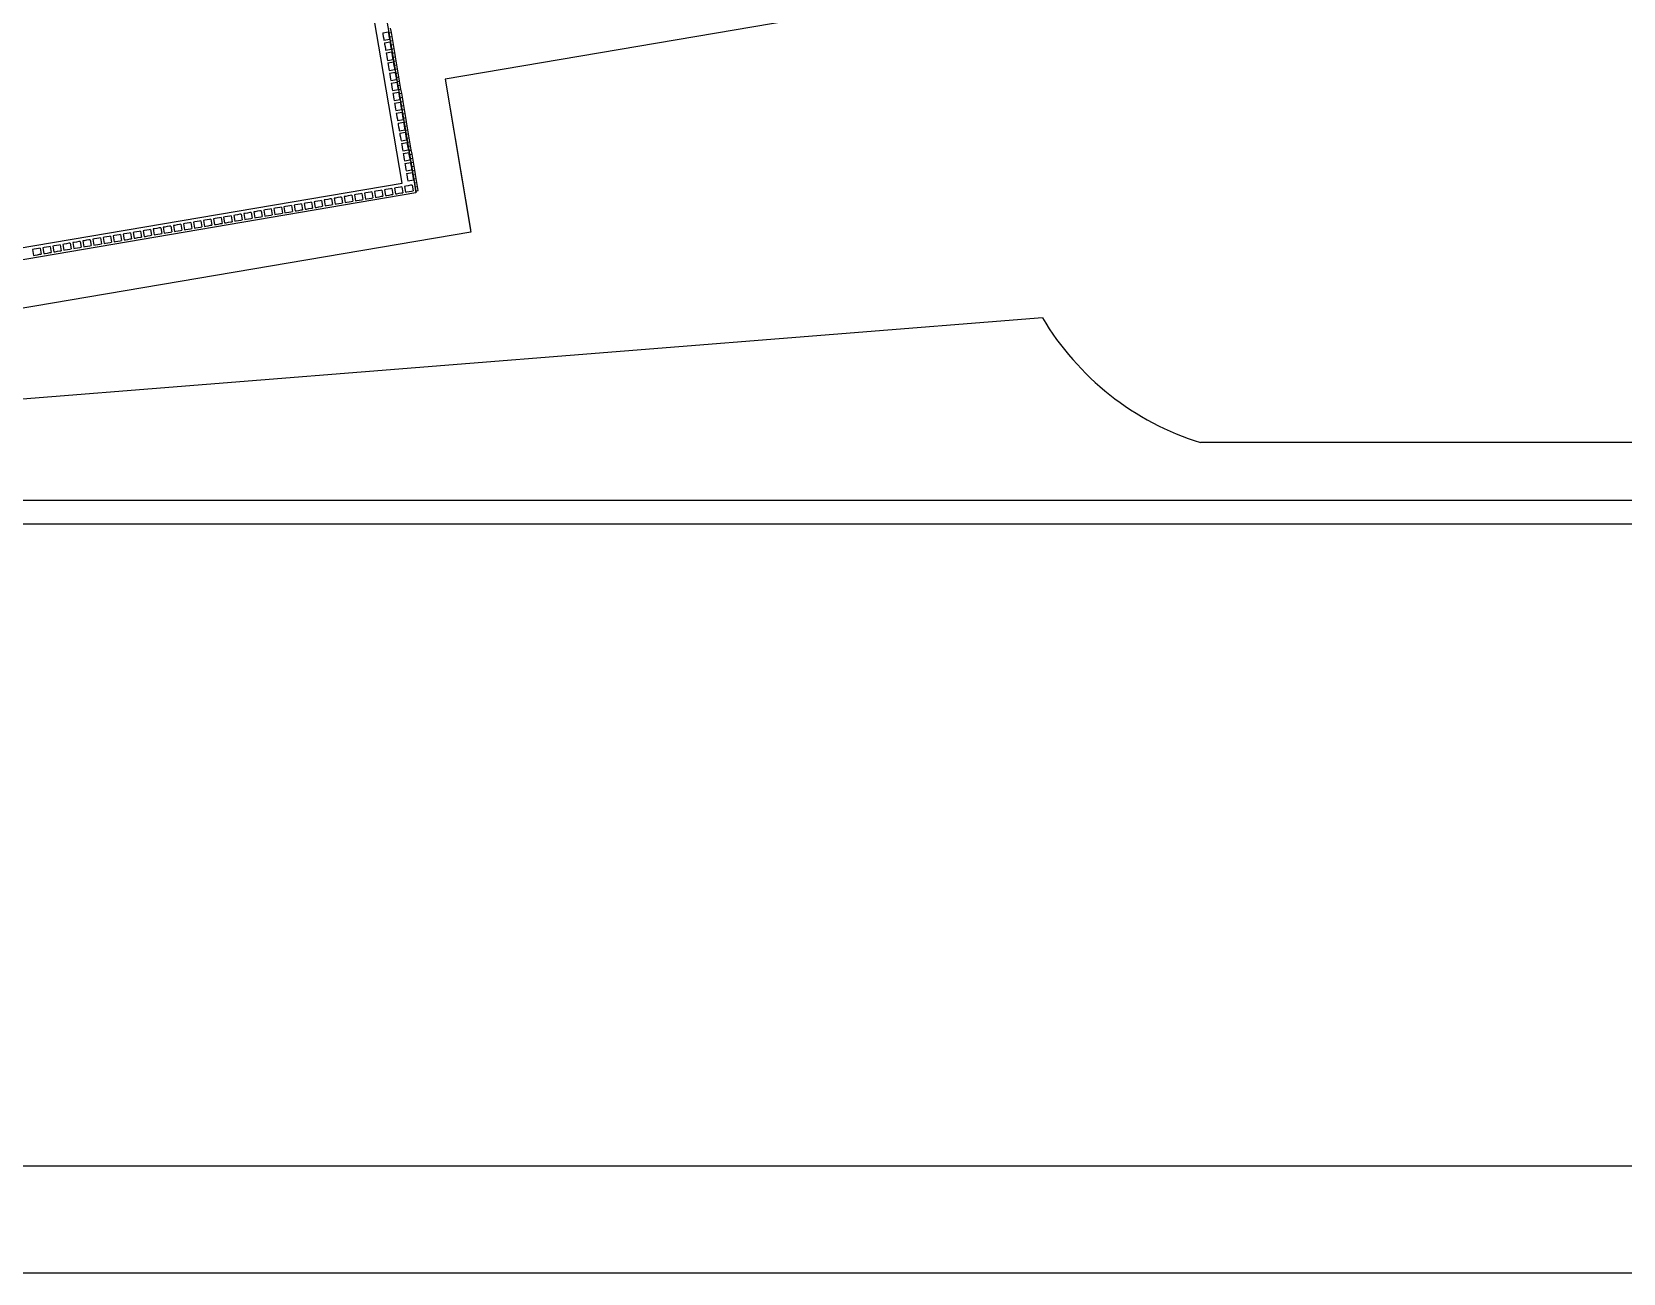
# Model space of a CAD drawing. Header units: inches. Extents: x -6210 to 141093, y -2740 to 21225.
# Drawn here: x 99687 to 100887, y 6209 to 7145 of the extents above; entities that cross this region are included whole.
import ezdxf

# ---------------------------------------------------------------- set-up
doc = ezdxf.new("R2010")
doc.units = ezdxf.units.IN
doc.header["$LTSCALE"] = 100
doc.header["$MEASUREMENT"] = 0
doc.layers.add('car area', color=53, linetype='Continuous')
doc.layers.add('SEAL', color=5, linetype='Continuous')

msp = doc.modelspace()

# ---------------------------------------------------------------- linework, layer by layer
at = {"layer": 'car area'}
for p, q in [((99923.24535, 7339.71047), (99976.70408, 7024.68772)), ((99950.41733, 7125.19952), (99927.07813, 7262.73326)), ((100402.5265, 7177.57842), (99998.79841, 7109.06657)), ((99951.79534, 7143.97597), (99956.23192, 7144.72884)), ((99951.79534, 7143.97597), (99951.97625, 7142.9099)), ((99951.97625, 7142.9099), (99952.27112, 7141.1723)), ((99952.27112, 7141.1723), (99952.56599, 7139.4347)), ((99956.41282, 7143.66278), (99956.23192, 7144.72884)), ((99956.70769, 7141.92518), (99956.41282, 7143.66278)), ((99956.45522, 7144.01064), (99958.32844, 7144.32853)), ((99957.00256, 7140.18758), (99956.70769, 7141.92518)), ((99956.97073, 7140.97285), (99958.84395, 7141.29073)), ((99956.97073, 7140.97285), (99958.84395, 7141.29073)), ((99958.32844, 7144.32853), (99957.80463, 7147.41527)), ((99958.84395, 7141.29073), (99958.32844, 7144.32853)), ((99959.36776, 7138.20399), (99958.84395, 7141.29073)), ((99952.56599, 7139.4347), (99952.7469, 7138.36863)), ((99952.7469, 7138.36863), (99957.18347, 7139.12151)), ((99953.08151, 7136.39682), (99957.51808, 7137.1497)), ((99953.08151, 7136.39682), (99953.26242, 7135.33076)), ((99953.26242, 7135.33076), (99953.55729, 7133.59316)), ((99953.55729, 7133.59316), (99953.85215, 7131.85556)), ((99953.85215, 7131.85556), (99954.03306, 7130.78949)), ((99954.03306, 7130.78949), (99958.46963, 7131.54237)), ((99954.36767, 7128.81768), (99958.80425, 7129.57056)), ((99954.36767, 7128.81768), (99954.54858, 7127.75161)), ((99957.18347, 7139.12151), (99957.00256, 7140.18758)), ((99957.18347, 7139.12151), (99957.51808, 7137.1497)), ((99957.49454, 7137.8861), (99959.36776, 7138.20399)), ((99957.69899, 7136.08363), (99957.51808, 7137.1497)), ((99957.99386, 7134.34603), (99957.69899, 7136.08363)), ((99958.28872, 7132.60843), (99957.99386, 7134.34603)), ((99958.01005, 7134.84831), (99959.88327, 7135.16619)), ((99958.01005, 7134.84831), (99959.88327, 7135.16619)), ((99958.46963, 7131.54237), (99958.28872, 7132.60843)), ((99958.46963, 7131.54237), (99958.80425, 7129.57056)), ((99958.53387, 7131.76156), (99960.40709, 7132.07944)), ((99958.98516, 7128.50449), (99958.80425, 7129.57056)), ((99959.04937, 7128.72377), (99960.92259, 7129.04165)), ((99959.04937, 7128.72377), (99960.92259, 7129.04165)), ((99959.88327, 7135.16619), (99959.36776, 7138.20399)), ((99960.40709, 7132.07944), (99959.88327, 7135.16619)), ((99960.92259, 7129.04165), (99960.40709, 7132.07944)), ((99961.44641, 7125.9549), (99960.92259, 7129.04165)), ((99966.47872, 7030.55264), (99950.41733, 7125.19952)), ((99954.54858, 7127.75161), (99954.84345, 7126.01401)), ((99954.84345, 7126.01401), (99955.13832, 7124.27641)), ((99955.13832, 7124.27641), (99955.31923, 7123.21034)), ((99955.31923, 7123.21034), (99959.7558, 7123.96322)), ((99955.65384, 7121.23853), (99960.09041, 7121.99141)), ((99955.65384, 7121.23853), (99955.83475, 7120.17247)), ((99955.83475, 7120.17247), (99956.12962, 7118.43487)), ((99956.12962, 7118.43487), (99956.42448, 7116.69727)), ((99959.28002, 7126.76689), (99958.98516, 7128.50449)), ((99959.57489, 7125.02929), (99959.28002, 7126.76689)), ((99959.57319, 7125.63702), (99961.44641, 7125.9549)), ((99959.7558, 7123.96322), (99959.57489, 7125.02929)), ((99959.7558, 7123.96322), (99960.09041, 7121.99141)), ((99960.0887, 7122.59923), (99961.96192, 7122.91711)), ((99960.0887, 7122.59923), (99961.96192, 7122.91711)), ((99960.27132, 7120.92534), (99960.09041, 7121.99141)), ((99960.56619, 7119.18774), (99960.27132, 7120.92534)), ((99960.86106, 7117.45014), (99960.56619, 7119.18774)), ((99960.61251, 7119.51248), (99962.48573, 7119.83036)), ((99961.04197, 7116.38408), (99960.86106, 7117.45014)), ((99961.12802, 7116.47468), (99963.00124, 7116.79257)), ((99961.12802, 7116.47468), (99963.00124, 7116.79257)), ((99961.96192, 7122.91711), (99961.44641, 7125.9549)), ((99962.48573, 7119.83036), (99961.96192, 7122.91711)), ((99963.00124, 7116.79257), (99962.48573, 7119.83036)), ((99963.52505, 7113.70582), (99963.00124, 7116.79257)), ((99956.42448, 7116.69727), (99956.60539, 7115.6312)), ((99956.60539, 7115.6312), (99961.04197, 7116.38408)), ((99956.94001, 7113.65939), (99961.37658, 7114.41227)), ((99956.94001, 7113.65939), (99957.12092, 7112.59332)), ((99957.12092, 7112.59332), (99957.41578, 7110.85572)), ((99957.41578, 7110.85572), (99957.71065, 7109.11812)), ((99957.71065, 7109.11812), (99957.89156, 7108.05205)), ((99957.89156, 7108.05205), (99962.32813, 7108.80493)), ((99958.22617, 7106.08024), (99962.66274, 7106.83312)), ((99958.22617, 7106.08024), (99958.40708, 7105.01418)), ((99958.40708, 7105.01418), (99958.70195, 7103.27658)), ((99961.04197, 7116.38408), (99961.37658, 7114.41227)), ((99961.55749, 7113.3462), (99961.37658, 7114.41227)), ((99961.85235, 7111.6086), (99961.55749, 7113.3462)), ((99961.65183, 7113.38794), (99963.52505, 7113.70582)), ((99962.14722, 7109.871), (99961.85235, 7111.6086)), ((99962.32813, 7108.80493), (99962.14722, 7109.871)), ((99962.16734, 7110.35014), (99964.04056, 7110.66802)), ((99962.16734, 7110.35014), (99964.04056, 7110.66802)), ((99962.32813, 7108.80493), (99962.66274, 7106.83312)), ((99962.84365, 7105.76705), (99962.66274, 7106.83312)), ((99962.69116, 7107.2634), (99964.56438, 7107.58128)), ((99963.13852, 7104.02945), (99962.84365, 7105.76705)), ((99964.04056, 7110.66802), (99963.52505, 7113.70582)), ((99964.56438, 7107.58128), (99964.04056, 7110.66802)), ((99965.07988, 7104.54348), (99964.56438, 7107.58128)), ((99998.79841, 7109.06657), (100018.37322, 6993.71569)), ((100018.37322, 6995.71569), (99999.1283, 7109.12255)), ((99958.70195, 7103.27658), (99958.99682, 7101.53898)), ((99958.99682, 7101.53898), (99959.17772, 7100.47291)), ((99959.17772, 7100.47291), (99963.6143, 7101.22579)), ((99959.51234, 7098.5011), (99963.94891, 7099.25398)), ((99959.51234, 7098.5011), (99959.69325, 7097.43503)), ((99959.69325, 7097.43503), (99959.98811, 7095.69743)), ((99959.98811, 7095.69743), (99960.28298, 7093.95983)), ((99960.28298, 7093.95983), (99960.46389, 7092.89376)), ((99960.46389, 7092.89376), (99964.90046, 7093.64664)), ((99963.43339, 7102.29185), (99963.13852, 7104.02945)), ((99963.20666, 7104.2256), (99965.07988, 7104.54348)), ((99963.20666, 7104.2256), (99965.07988, 7104.54348)), ((99963.6143, 7101.22579), (99963.43339, 7102.29185)), ((99963.6143, 7101.22579), (99963.94891, 7099.25398)), ((99963.73048, 7101.13886), (99965.6037, 7101.45674)), ((99964.12982, 7098.18791), (99963.94891, 7099.25398)), ((99964.42469, 7096.45031), (99964.12982, 7098.18791)), ((99964.24599, 7098.10106), (99966.11921, 7098.41894)), ((99964.24599, 7098.10106), (99966.11921, 7098.41894)), ((99964.71955, 7094.71271), (99964.42469, 7096.45031)), ((99964.90046, 7093.64664), (99964.71955, 7094.71271)), ((99964.7698, 7095.01432), (99966.64302, 7095.3322)), ((99964.90046, 7093.64664), (99965.23508, 7091.67483)), ((99965.6037, 7101.45674), (99965.07988, 7104.54348)), ((99966.11921, 7098.41894), (99965.6037, 7101.45674)), ((99966.64302, 7095.3322), (99966.11921, 7098.41894)), ((99967.15853, 7092.2944), (99966.64302, 7095.3322)), ((99960.7985, 7090.92195), (99965.23508, 7091.67483)), ((99960.7985, 7090.92195), (99960.97941, 7089.85589)), ((99960.97941, 7089.85589), (99961.27428, 7088.11829)), ((99961.27428, 7088.11829), (99961.56915, 7086.38069)), ((99961.56915, 7086.38069), (99961.75006, 7085.31462)), ((99961.75006, 7085.31462), (99966.18663, 7086.0675)), ((99962.08467, 7083.34281), (99966.52124, 7084.09569)), ((99962.08467, 7083.34281), (99962.26558, 7082.27674)), ((99962.26558, 7082.27674), (99962.56045, 7080.53914)), ((99965.41598, 7090.60876), (99965.23508, 7091.67483)), ((99965.28531, 7091.97652), (99967.15853, 7092.2944)), ((99965.28531, 7091.97652), (99967.15853, 7092.2944)), ((99965.71085, 7088.87116), (99965.41598, 7090.60876)), ((99966.00572, 7087.13356), (99965.71085, 7088.87116)), ((99965.80912, 7088.88978), (99967.68234, 7089.20766)), ((99966.18663, 7086.0675), (99966.00572, 7087.13356)), ((99966.18663, 7086.0675), (99966.52124, 7084.09569)), ((99966.32463, 7085.85198), (99968.19785, 7086.16986)), ((99966.32463, 7085.85198), (99968.19785, 7086.16986)), ((99966.70215, 7083.02962), (99966.52124, 7084.09569)), ((99966.99702, 7081.29202), (99966.70215, 7083.02962)), ((99966.84845, 7082.76524), (99968.72167, 7083.08312)), ((99967.29189, 7079.55442), (99966.99702, 7081.29202)), ((99967.68234, 7089.20766), (99967.15853, 7092.2944)), ((99968.19785, 7086.16986), (99967.68234, 7089.20766)), ((99968.72167, 7083.08312), (99968.19785, 7086.16986)), ((99969.23717, 7080.04532), (99968.72167, 7083.08312)), ((99962.56045, 7080.53914), (99962.85531, 7078.80154)), ((99962.85531, 7078.80154), (99963.03622, 7077.73548)), ((99963.03622, 7077.73548), (99967.47279, 7078.48835)), ((99963.37083, 7075.76367), (99967.80741, 7076.51654)), ((99963.37083, 7075.76367), (99963.55174, 7074.6976)), ((99963.55174, 7074.6976), (99963.84661, 7072.96)), ((99963.84661, 7072.96), (99964.14148, 7071.2224)), ((99964.14148, 7071.2224), (99964.32239, 7070.15633)), ((99964.32239, 7070.15633), (99968.75896, 7070.90921)), ((99964.657, 7068.18452), (99969.09357, 7068.9374)), ((99967.47279, 7078.48835), (99967.29189, 7079.55442)), ((99967.36395, 7079.72744), (99969.23717, 7080.04532)), ((99967.36395, 7079.72744), (99969.23717, 7080.04532)), ((99967.47279, 7078.48835), (99967.80741, 7076.51654)), ((99967.98832, 7075.45048), (99967.80741, 7076.51654)), ((99967.88777, 7076.64069), (99969.76099, 7076.95858)), ((99968.28318, 7073.71288), (99967.98832, 7075.45048)), ((99968.57805, 7071.97528), (99968.28318, 7073.71288)), ((99968.39868, 7073.62995), (99970.2719, 7073.94783)), ((99968.40328, 7073.6029), (99970.2765, 7073.92078)), ((99968.75896, 7070.90921), (99968.57805, 7071.97528)), ((99968.75896, 7070.90921), (99969.09357, 7068.9374)), ((99968.9225, 7070.54321), (99970.79572, 7070.86109)), ((99969.27448, 7067.87133), (99969.09357, 7068.9374)), ((99969.76099, 7076.95858), (99969.23717, 7080.04532)), ((99970.2719, 7073.94783), (99969.76099, 7076.95858)), ((99970.79572, 7070.86109), (99970.2719, 7073.94783)), ((99971.30664, 7067.85034), (99970.79572, 7070.86109)), ((99964.657, 7068.18452), (99964.83791, 7067.11845)), ((99964.83791, 7067.11845), (99965.13278, 7065.38085)), ((99965.13278, 7065.38085), (99965.42764, 7063.64325)), ((99965.42764, 7063.64325), (99965.60855, 7062.57719)), ((99965.60855, 7062.57719), (99970.04513, 7063.33006)), ((99965.94317, 7060.60538), (99970.37974, 7061.35825)), ((99965.94317, 7060.60538), (99966.12408, 7059.53931)), ((99966.12408, 7059.53931), (99966.41894, 7057.80171)), ((99966.41894, 7057.80171), (99966.71381, 7056.06411)), ((99969.56935, 7066.13373), (99969.27448, 7067.87133)), ((99969.43342, 7067.53246), (99971.30664, 7067.85034)), ((99969.43801, 7067.50541), (99971.31123, 7067.82329)), ((99969.86422, 7064.39613), (99969.56935, 7066.13373)), ((99970.04513, 7063.33006), (99969.86422, 7064.39613)), ((99969.95723, 7064.44572), (99971.83045, 7064.7636)), ((99970.04513, 7063.33006), (99970.37974, 7061.35825)), ((99970.56065, 7060.29219), (99970.37974, 7061.35825)), ((99970.47274, 7061.40792), (99972.34596, 7061.7258)), ((99970.47274, 7061.40792), (99972.34596, 7061.7258)), ((99970.85552, 7058.55459), (99970.56065, 7060.29219)), ((99971.15038, 7056.81699), (99970.85552, 7058.55459)), ((99970.99655, 7058.32118), (99972.86977, 7058.63906)), ((99971.33129, 7055.75092), (99971.15038, 7056.81699)), ((99971.83045, 7064.7636), (99971.30664, 7067.85034)), ((99972.34596, 7061.7258), (99971.83045, 7064.7636)), ((99972.86977, 7058.63906), (99972.34596, 7061.7258)), ((99973.38069, 7055.62831), (99972.86977, 7058.63906)), ((99966.71381, 7056.06411), (99966.89472, 7054.99804)), ((99966.89472, 7054.99804), (99971.33129, 7055.75092)), ((99967.22933, 7053.02623), (99971.6659, 7053.77911)), ((99967.22933, 7053.02623), (99967.41024, 7051.96016)), ((99967.41024, 7051.96016), (99967.70511, 7050.22256)), ((99967.70511, 7050.22256), (99967.99998, 7048.48496)), ((99967.99998, 7048.48496), (99968.18089, 7047.4189)), ((99968.18089, 7047.4189), (99972.61746, 7048.17177)), ((99968.5155, 7045.44709), (99972.95207, 7046.19996)), ((99968.5155, 7045.44709), (99968.69641, 7044.38102)), ((99971.33129, 7055.75092), (99971.6659, 7053.77911)), ((99971.50747, 7055.31043), (99973.38069, 7055.62831)), ((99971.51206, 7055.28338), (99973.38528, 7055.60126)), ((99971.84681, 7052.71304), (99971.6659, 7053.77911)), ((99972.14168, 7050.97544), (99971.84681, 7052.71304)), ((99972.03129, 7052.22368), (99973.90451, 7052.54156)), ((99972.43655, 7049.23784), (99972.14168, 7050.97544)), ((99972.61746, 7048.17177), (99972.43655, 7049.23784)), ((99972.54679, 7049.18589), (99974.42001, 7049.50377)), ((99972.54679, 7049.18589), (99974.42001, 7049.50377)), ((99972.61746, 7048.17177), (99972.95207, 7046.19996)), ((99973.13298, 7045.1339), (99972.95207, 7046.19996)), ((99973.07061, 7046.09914), (99974.94383, 7046.41702)), ((99973.42785, 7043.3963), (99973.13298, 7045.1339)), ((99973.90451, 7052.54156), (99973.38069, 7055.62831)), ((99974.42001, 7049.50377), (99973.90451, 7052.54156)), ((99974.94383, 7046.41702), (99974.42001, 7049.50377)), ((99975.45934, 7043.37923), (99974.94383, 7046.41702)), ((99968.69641, 7044.38102), (99968.99127, 7042.64342)), ((99968.99127, 7042.64342), (99969.28614, 7040.90582)), ((99969.28614, 7040.90582), (99969.46705, 7039.83975)), ((99969.46705, 7039.83975), (99973.90362, 7040.59263)), ((99969.80166, 7037.86794), (99974.23824, 7038.62082)), ((99969.80166, 7037.86794), (99969.98257, 7036.80187)), ((99969.98257, 7036.80187), (99970.27744, 7035.06427)), ((99970.27744, 7035.06427), (99970.57231, 7033.32667)), ((99970.57231, 7033.32667), (99970.75322, 7032.26061)), ((99970.75322, 7032.26061), (99975.18979, 7033.01348)), ((99973.72271, 7041.6587), (99973.42785, 7043.3963)), ((99973.58612, 7043.06134), (99975.45934, 7043.37923)), ((99973.58612, 7043.06134), (99975.45934, 7043.37923)), ((99973.90362, 7040.59263), (99973.72271, 7041.6587)), ((99973.90362, 7040.59263), (99974.23824, 7038.62082)), ((99974.10993, 7039.9746), (99975.98315, 7040.29248)), ((99974.41915, 7037.55475), (99974.23824, 7038.62082)), ((99974.71401, 7035.81715), (99974.41915, 7037.55475)), ((99974.62544, 7036.9368), (99976.49866, 7037.25468)), ((99974.62544, 7036.9368), (99976.49866, 7037.25468)), ((99975.00888, 7034.07955), (99974.71401, 7035.81715)), ((99975.18979, 7033.01348), (99975.00888, 7034.07955)), ((99975.14925, 7033.85006), (99977.02247, 7034.16794)), ((99975.18979, 7033.01348), (99976.85762, 7023.18525)), ((99975.98315, 7040.29248), (99975.45934, 7043.37923)), ((99976.49866, 7037.25468), (99975.98315, 7040.29248)), ((99977.02247, 7034.16794), (99976.49866, 7037.25468)), ((99977.53798, 7031.13014), (99977.02247, 7034.16794)), ((99976.85762, 7023.18525), (99589.39696, 6957.43394)), ((99596.76435, 6967.81284), (99966.47872, 7030.55264)), ((99925.64169, 7020.95715), (99923.90409, 7020.66228)), ((99927.37929, 7021.25201), (99925.64169, 7020.95715)), ((99928.44535, 7021.43292), (99927.37929, 7021.25201)), ((99928.44535, 7021.43292), (99929.19823, 7016.99635)), ((99931.48323, 7021.94845), (99930.41716, 7021.76754)), ((99930.41716, 7021.76754), (99931.17004, 7017.33096)), ((99933.22083, 7022.24331), (99931.48323, 7021.94845)), ((99934.95843, 7022.53818), (99933.22083, 7022.24331)), ((99936.0245, 7022.71909), (99934.95843, 7022.53818)), ((99936.0245, 7022.71909), (99936.77738, 7018.28252)), ((99939.06238, 7023.23461), (99937.99631, 7023.0537)), ((99937.99631, 7023.0537), (99938.74919, 7018.61713)), ((99940.79998, 7023.52948), (99939.06238, 7023.23461)), ((99942.53758, 7023.82435), (99940.79998, 7023.52948)), ((99943.60364, 7024.00526), (99942.53758, 7023.82435)), ((99943.60364, 7024.00526), (99944.35652, 7019.56868)), ((99946.64152, 7024.52078), (99945.57545, 7024.33987)), ((99945.57545, 7024.33987), (99946.32833, 7019.90329)), ((99948.37912, 7024.81564), (99946.64152, 7024.52078)), ((99950.11672, 7025.11051), (99948.37912, 7024.81564)), ((99951.18279, 7025.29142), (99950.11672, 7025.11051)), ((99950.8696, 7020.67394), (99951.93567, 7020.85485)), ((99951.18279, 7025.29142), (99951.93567, 7020.85485)), ((99954.22067, 7025.80694), (99953.1546, 7025.62603)), ((99953.1546, 7025.62603), (99953.90748, 7021.18946)), ((99953.90748, 7021.18946), (99954.97354, 7021.37037)), ((99955.95827, 7026.10181), (99954.22067, 7025.80694)), ((99954.97354, 7021.37037), (99956.71114, 7021.66524)), ((99957.69586, 7026.39668), (99955.95827, 7026.10181)), ((99956.71114, 7021.66524), (99958.44874, 7021.9601)), ((99958.76193, 7026.57759), (99957.69586, 7026.39668)), ((99958.44874, 7021.9601), (99959.51481, 7022.14101)), ((99958.76193, 7026.57759), (99959.51481, 7022.14101)), ((99961.79981, 7027.09311), (99960.73374, 7026.9122)), ((99960.73374, 7026.9122), (99961.48662, 7022.47563)), ((99961.48662, 7022.47563), (99962.55269, 7022.65654)), ((99963.53741, 7027.38798), (99961.79981, 7027.09311)), ((99962.55269, 7022.65654), (99964.29029, 7022.9514)), ((99965.27501, 7027.68284), (99963.53741, 7027.38798)), ((99964.29029, 7022.9514), (99966.02789, 7023.24627)), ((99966.34108, 7027.86375), (99965.27501, 7027.68284)), ((99966.02789, 7023.24627), (99967.09395, 7023.42718)), ((99966.34108, 7027.86375), (99967.09395, 7023.42718)), ((99969.37895, 7028.37927), (99968.31289, 7028.19836)), ((99968.31289, 7028.19836), (99969.06576, 7023.76179)), ((99969.06576, 7023.76179), (99970.13183, 7023.9427)), ((99971.11655, 7028.67414), (99969.37895, 7028.37927)), ((99970.13183, 7023.9427), (99971.86943, 7024.23757)), ((99972.85415, 7028.96901), (99971.11655, 7028.67414)), ((99971.86943, 7024.23757), (99973.60703, 7024.53244)), ((99973.92022, 7029.14992), (99972.85415, 7028.96901)), ((99973.60703, 7024.53244), (99974.6731, 7024.71335)), ((99973.92022, 7029.14992), (99974.6731, 7024.71335)), ((99975.66476, 7030.81226), (99977.53798, 7031.13014)), ((99975.66476, 7030.81226), (99977.53798, 7031.13014)), ((99976.18858, 7027.72552), (99978.0618, 7028.0434)), ((99976.70408, 7024.68772), (99976.60549, 7024.67099)), ((99976.70408, 7024.68772), (99978.5773, 7025.0056)), ((99978.0618, 7028.0434), (99977.53798, 7031.13014)), ((99978.5773, 7025.0056), (99978.0618, 7028.0434)), ((99855.66157, 7009.08166), (99854.59551, 7008.90075)), ((99854.59551, 7008.90075), (99855.34838, 7004.46418)), ((99857.39917, 7009.37653), (99855.66157, 7009.08166)), ((99859.13677, 7009.6714), (99857.39917, 7009.37653)), ((99860.20284, 7009.85231), (99859.13677, 7009.6714)), ((99860.20284, 7009.85231), (99860.95572, 7005.41573)), ((99863.25079, 7010.36954), (99862.18472, 7010.18863)), ((99862.18472, 7010.18863), (99862.9376, 7005.75205)), ((99864.98839, 7010.6644), (99863.25079, 7010.36954)), ((99866.72599, 7010.95927), (99864.98839, 7010.6644)), ((99867.79206, 7011.14018), (99866.72599, 7010.95927)), ((99867.79206, 7011.14018), (99868.54493, 7006.70361)), ((99870.82993, 7011.6557), (99869.76387, 7011.47479)), ((99869.76387, 7011.47479), (99870.51674, 7007.03822)), ((99872.56753, 7011.95057), (99870.82993, 7011.6557)), ((99874.30513, 7012.24544), (99872.56753, 7011.95057)), ((99875.3712, 7012.42635), (99874.30513, 7012.24544)), ((99875.3712, 7012.42635), (99876.12408, 7007.98977)), ((99878.40908, 7012.94187), (99877.34301, 7012.76096)), ((99877.34301, 7012.76096), (99878.09589, 7008.32439)), ((99880.14668, 7013.23673), (99878.40908, 7012.94187)), ((99879.16196, 7008.50529), (99880.89956, 7008.80016)), ((99881.88428, 7013.5316), (99880.14668, 7013.23673)), ((99880.89956, 7008.80016), (99882.63716, 7009.09503)), ((99882.95035, 7013.71251), (99881.88428, 7013.5316)), ((99882.63716, 7009.09503), (99883.70322, 7009.27594)), ((99882.95035, 7013.71251), (99883.70322, 7009.27594)), ((99885.98822, 7014.22803), (99884.92216, 7014.04712)), ((99884.92216, 7014.04712), (99885.67503, 7009.61055)), ((99885.67503, 7009.61055), (99886.7411, 7009.79146)), ((99887.72582, 7014.5229), (99885.98822, 7014.22803)), ((99886.7411, 7009.79146), (99888.4787, 7010.08633)), ((99889.46342, 7014.81777), (99887.72582, 7014.5229)), ((99888.4787, 7010.08633), (99890.2163, 7010.3812)), ((99890.52949, 7014.99868), (99889.46342, 7014.81777)), ((99890.2163, 7010.3812), (99891.28237, 7010.5621)), ((99890.52949, 7014.99868), (99891.28237, 7010.5621)), ((99893.57744, 7015.51591), (99892.51137, 7015.335)), ((99892.51137, 7015.335), (99893.26425, 7010.89843)), ((99893.26425, 7010.89843), (99894.33031, 7011.07934)), ((99895.31504, 7015.81077), (99893.57744, 7015.51591)), ((99894.33031, 7011.07934), (99896.06791, 7011.3742)), ((99897.05264, 7016.10564), (99895.31504, 7015.81077)), ((99896.06791, 7011.3742), (99897.80551, 7011.66907)), ((99898.1187, 7016.28655), (99897.05264, 7016.10564)), ((99897.80551, 7011.66907), (99898.87158, 7011.84998)), ((99898.1187, 7016.28655), (99898.87158, 7011.84998)), ((99901.15658, 7016.80207), (99900.09051, 7016.62116)), ((99900.09051, 7016.62116), (99900.84339, 7012.18459)), ((99900.84339, 7012.18459), (99901.90946, 7012.3655)), ((99902.89418, 7017.09694), (99901.15658, 7016.80207)), ((99901.90946, 7012.3655), (99903.64706, 7012.66037)), ((99904.63178, 7017.39181), (99902.89418, 7017.09694)), ((99903.64706, 7012.66037), (99905.38466, 7012.95524)), ((99905.69785, 7017.57272), (99904.63178, 7017.39181)), ((99905.38466, 7012.95524), (99906.45073, 7013.13614)), ((99905.69785, 7017.57272), (99906.45073, 7013.13614)), ((99908.73573, 7018.08824), (99907.66966, 7017.90733)), ((99907.66966, 7017.90733), (99908.42254, 7013.47076)), ((99908.42254, 7013.47076), (99909.4886, 7013.65167)), ((99910.47333, 7018.38311), (99908.73573, 7018.08824)), ((99909.4886, 7013.65167), (99911.2262, 7013.94653)), ((99912.21093, 7018.67797), (99910.47333, 7018.38311)), ((99911.2262, 7013.94653), (99912.9638, 7014.2414)), ((99913.27699, 7018.85888), (99912.21093, 7018.67797)), ((99912.9638, 7014.2414), (99914.02987, 7014.42231)), ((99913.27699, 7018.85888), (99914.02987, 7014.42231)), ((99916.31487, 7019.3744), (99915.2488, 7019.1935)), ((99915.2488, 7019.1935), (99916.00168, 7014.75692)), ((99916.00168, 7014.75692), (99917.06775, 7014.93783)), ((99918.05247, 7019.66927), (99916.31487, 7019.3744)), ((99917.06775, 7014.93783), (99918.80535, 7015.2327)), ((99919.79007, 7019.96414), (99918.05247, 7019.66927)), ((99918.80535, 7015.2327), (99920.54295, 7015.52757)), ((99920.85614, 7020.14505), (99919.79007, 7019.96414)), ((99920.54295, 7015.52757), (99921.60902, 7015.70848)), ((99920.85614, 7020.14505), (99921.60902, 7015.70848)), ((99923.90409, 7020.66228), (99922.83802, 7020.48137)), ((99922.83802, 7020.48137), (99923.5909, 7016.0448)), ((99923.5909, 7016.0448), (99924.65696, 7016.22571)), ((99924.65696, 7016.22571), (99926.39456, 7016.52057)), ((99926.39456, 7016.52057), (99928.13216, 7016.81544)), ((99928.13216, 7016.81544), (99929.19823, 7016.99635)), ((99931.17004, 7017.33096), (99932.23611, 7017.51187)), ((99932.23611, 7017.51187), (99933.97371, 7017.80674)), ((99933.97371, 7017.80674), (99935.71131, 7018.10161)), ((99935.71131, 7018.10161), (99936.77738, 7018.28252)), ((99938.74919, 7018.61713), (99939.81525, 7018.79804)), ((99939.81525, 7018.79804), (99941.55285, 7019.09291)), ((99941.55285, 7019.09291), (99943.29045, 7019.38777)), ((99943.29045, 7019.38777), (99944.35652, 7019.56868)), ((99946.32833, 7019.90329), (99947.3944, 7020.0842)), ((99947.3944, 7020.0842), (99949.132, 7020.37907)), ((99949.132, 7020.37907), (99950.8696, 7020.67394)), ((99783.32519, 6996.80632), (99781.58759, 6996.51145)), ((99784.39125, 6996.98723), (99783.32519, 6996.80632)), ((99784.39125, 6996.98723), (99785.14413, 6992.55066)), ((99787.42913, 6997.50275), (99786.36306, 6997.32184)), ((99786.36306, 6997.32184), (99787.11594, 6992.88527)), ((99789.16673, 6997.79762), (99787.42913, 6997.50275)), ((99790.90433, 6998.09249), (99789.16673, 6997.79762)), ((99791.9704, 6998.2734), (99790.90433, 6998.09249)), ((99791.9704, 6998.2734), (99792.72328, 6993.83682)), ((99795.00828, 6998.78892), (99793.94221, 6998.60801)), ((99793.94221, 6998.60801), (99794.69509, 6994.17144)), ((99796.74588, 6999.08378), (99795.00828, 6998.78892)), ((99798.48348, 6999.37865), (99796.74588, 6999.08378)), ((99799.54954, 6999.55956), (99798.48348, 6999.37865)), ((99799.54954, 6999.55956), (99800.30242, 6995.12299)), ((99802.58742, 7000.07508), (99801.52135, 6999.89417)), ((99801.52135, 6999.89417), (99802.27423, 6995.4576)), ((99804.32502, 7000.36995), (99802.58742, 7000.07508)), ((99806.06262, 7000.66482), (99804.32502, 7000.36995)), ((99807.12869, 7000.84573), (99806.06262, 7000.66482)), ((99807.12869, 7000.84573), (99807.88156, 6996.40915)), ((99810.17664, 7001.36296), (99809.11057, 7001.18205)), ((99809.11057, 7001.18205), (99809.86345, 6996.74548)), ((99809.86345, 6996.74548), (99810.92951, 6996.92639)), ((99811.91424, 7001.65783), (99810.17664, 7001.36296)), ((99810.92951, 6996.92639), (99812.66711, 6997.22125)), ((99813.65184, 7001.95269), (99811.91424, 7001.65783)), ((99812.66711, 6997.22125), (99814.40471, 6997.51612)), ((99814.7179, 7002.1336), (99813.65184, 7001.95269)), ((99814.40471, 6997.51612), (99815.47078, 6997.69703)), ((99814.7179, 7002.1336), (99815.47078, 6997.69703)), ((99817.76585, 7002.65083), (99816.69978, 7002.46992)), ((99816.69978, 7002.46992), (99817.45266, 6998.03335)), ((99817.45266, 6998.03335), (99818.51873, 6998.21426)), ((99819.50345, 7002.9457), (99817.76585, 7002.65083)), ((99818.51873, 6998.21426), (99820.25633, 6998.50913)), ((99821.24105, 7003.24057), (99819.50345, 7002.9457)), ((99820.25633, 6998.50913), (99821.99393, 6998.80399)), ((99822.30712, 7003.42148), (99821.24105, 7003.24057)), ((99821.99393, 6998.80399), (99823.05999, 6998.9849)), ((99822.30712, 7003.42148), (99823.05999, 6998.9849)), ((99825.34499, 7003.937), (99824.27893, 7003.75609)), ((99824.27893, 7003.75609), (99825.0318, 6999.31952)), ((99825.0318, 6999.31952), (99826.09787, 6999.50043)), ((99827.08259, 7004.23187), (99825.34499, 7003.937)), ((99826.09787, 6999.50043), (99827.83547, 6999.79529)), ((99828.82019, 7004.52673), (99827.08259, 7004.23187)), ((99827.83547, 6999.79529), (99829.57307, 7000.09016)), ((99829.88626, 7004.70764), (99828.82019, 7004.52673)), ((99829.57307, 7000.09016), (99830.63914, 7000.27107)), ((99829.88626, 7004.70764), (99830.63914, 7000.27107)), ((99832.92414, 7005.22316), (99831.85807, 7005.04225)), ((99831.85807, 7005.04225), (99832.61095, 7000.60568)), ((99832.61095, 7000.60568), (99833.67702, 7000.78659)), ((99834.66174, 7005.51803), (99832.92414, 7005.22316)), ((99833.67702, 7000.78659), (99835.41462, 7001.08146)), ((99836.39934, 7005.8129), (99834.66174, 7005.51803)), ((99835.41462, 7001.08146), (99837.15222, 7001.37633)), ((99837.46541, 7005.99381), (99836.39934, 7005.8129)), ((99837.15222, 7001.37633), (99838.21828, 7001.55724)), ((99837.46541, 7005.99381), (99838.21828, 7001.55724)), ((99840.50328, 7006.50933), (99839.43722, 7006.32842)), ((99839.43722, 7006.32842), (99840.19009, 7001.89185)), ((99840.19009, 7001.89185), (99841.25616, 7002.07276)), ((99842.24088, 7006.8042), (99840.50328, 7006.50933)), ((99841.25616, 7002.07276), (99842.99376, 7002.36762)), ((99843.97848, 7007.09906), (99842.24088, 7006.8042)), ((99842.99376, 7002.36762), (99844.73136, 7002.66249)), ((99845.04455, 7007.27997), (99843.97848, 7007.09906)), ((99844.73136, 7002.66249), (99845.79743, 7002.8434)), ((99845.04455, 7007.27997), (99845.79743, 7002.8434)), ((99848.08243, 7007.7955), (99847.01636, 7007.61459)), ((99847.01636, 7007.61459), (99847.76924, 7003.17801)), ((99847.76924, 7003.17801), (99848.83531, 7003.35892)), ((99849.82003, 7008.09036), (99848.08243, 7007.7955)), ((99848.83531, 7003.35892), (99850.57291, 7003.65379)), ((99851.55763, 7008.38523), (99849.82003, 7008.09036)), ((99850.57291, 7003.65379), (99852.31051, 7003.94866)), ((99852.6237, 7008.56614), (99851.55763, 7008.38523)), ((99852.31051, 7003.94866), (99853.37657, 7004.12957)), ((99852.6237, 7008.56614), (99853.37657, 7004.12957)), ((99855.34838, 7004.46418), (99856.41445, 7004.64509)), ((99856.41445, 7004.64509), (99858.15205, 7004.93996)), ((99858.15205, 7004.93996), (99859.88965, 7005.23482)), ((99859.88965, 7005.23482), (99860.95572, 7005.41573)), ((99862.9376, 7005.75205), (99864.00367, 7005.93296)), ((99864.00367, 7005.93296), (99865.74127, 7006.22783)), ((99865.74127, 7006.22783), (99867.47887, 7006.5227)), ((99867.47887, 7006.5227), (99868.54493, 7006.70361)), ((99870.51674, 7007.03822), (99871.58281, 7007.21913)), ((99871.58281, 7007.21913), (99873.32041, 7007.514)), ((99873.32041, 7007.514), (99875.05801, 7007.80886)), ((99875.05801, 7007.80886), (99876.12408, 7007.98977)), ((99878.09589, 7008.32439), (99879.16196, 7008.50529)), ((100018.37322, 6993.71569), (99651.61656, 6931.47781)), ((99713.35514, 6984.93254), (99711.61754, 6984.63768)), ((99715.09274, 6985.22741), (99713.35514, 6984.93254)), ((99716.15881, 6985.40832), (99715.09274, 6985.22741)), ((99716.15881, 6985.40832), (99716.91169, 6980.97175)), ((99719.19669, 6985.92384), (99718.13062, 6985.74293)), ((99718.13062, 6985.74293), (99718.8835, 6981.30636)), ((99720.93429, 6986.21871), (99719.19669, 6985.92384)), ((99722.67189, 6986.51358), (99720.93429, 6986.21871)), ((99723.73796, 6986.69449), (99722.67189, 6986.51358)), ((99723.73796, 6986.69449), (99724.49083, 6982.25791)), ((99726.77583, 6987.21001), (99725.70977, 6987.0291)), ((99725.70977, 6987.0291), (99726.46264, 6982.59253)), ((99728.51343, 6987.50488), (99726.77583, 6987.21001)), ((99730.25103, 6987.79974), (99728.51343, 6987.50488)), ((99731.3171, 6987.98065), (99730.25103, 6987.79974)), ((99731.3171, 6987.98065), (99732.06998, 6983.54408)), ((99734.36505, 6988.49788), (99733.29898, 6988.31697)), ((99733.29898, 6988.31697), (99734.05186, 6983.8804)), ((99736.10265, 6988.79275), (99734.36505, 6988.49788)), ((99737.84025, 6989.08762), (99736.10265, 6988.79275)), ((99738.90632, 6989.26853), (99737.84025, 6989.08762)), ((99738.59313, 6984.65104), (99739.65919, 6984.83195)), ((99738.90632, 6989.26853), (99739.65919, 6984.83195)), ((99741.94419, 6989.78405), (99740.87813, 6989.60314)), ((99740.87813, 6989.60314), (99741.631, 6985.16657)), ((99741.631, 6985.16657), (99742.69707, 6985.34748)), ((99743.68179, 6990.07892), (99741.94419, 6989.78405)), ((99742.69707, 6985.34748), (99744.43467, 6985.64234)), ((99745.41939, 6990.37378), (99743.68179, 6990.07892)), ((99744.43467, 6985.64234), (99746.17227, 6985.93721)), ((99746.48546, 6990.55469), (99745.41939, 6990.37378)), ((99746.17227, 6985.93721), (99747.23834, 6986.11812)), ((99746.48546, 6990.55469), (99747.23834, 6986.11812)), ((99749.52334, 6991.07021), (99748.45727, 6990.8893)), ((99748.45727, 6990.8893), (99749.21015, 6986.45273)), ((99749.21015, 6986.45273), (99750.27621, 6986.63364)), ((99751.26094, 6991.36508), (99749.52334, 6991.07021)), ((99750.27621, 6986.63364), (99752.01381, 6986.92851)), ((99752.99854, 6991.65995), (99751.26094, 6991.36508)), ((99752.01381, 6986.92851), (99753.75141, 6987.22338)), ((99754.0646, 6991.84086), (99752.99854, 6991.65995)), ((99753.75141, 6987.22338), (99754.81748, 6987.40429)), ((99754.0646, 6991.84086), (99754.81748, 6987.40429)), ((99757.10248, 6992.35638), (99756.03641, 6992.17547)), ((99756.03641, 6992.17547), (99756.78929, 6987.7389)), ((99756.78929, 6987.7389), (99757.85536, 6987.91981)), ((99758.84008, 6992.65125), (99757.10248, 6992.35638)), ((99757.85536, 6987.91981), (99759.59296, 6988.21467)), ((99760.57768, 6992.94611), (99758.84008, 6992.65125)), ((99759.59296, 6988.21467), (99761.33056, 6988.50954)), ((99761.64375, 6993.12702), (99760.57768, 6992.94611)), ((99761.33056, 6988.50954), (99762.39663, 6988.69045)), ((99761.64375, 6993.12702), (99762.39663, 6988.69045)), ((99764.6917, 6993.64425), (99763.62563, 6993.46334)), ((99763.62563, 6993.46334), (99764.37851, 6989.02677)), ((99764.37851, 6989.02677), (99765.44457, 6989.20768)), ((99766.4293, 6993.93912), (99764.6917, 6993.64425)), ((99765.44457, 6989.20768), (99767.18217, 6989.50255)), ((99768.1669, 6994.23399), (99766.4293, 6993.93912)), ((99767.18217, 6989.50255), (99768.91977, 6989.79742)), ((99769.23296, 6994.4149), (99768.1669, 6994.23399)), ((99768.91977, 6989.79742), (99769.98584, 6989.97833)), ((99769.23296, 6994.4149), (99769.98584, 6989.97833)), ((99772.27084, 6994.93042), (99771.20477, 6994.74951)), ((99771.20477, 6994.74951), (99771.95765, 6990.31294)), ((99771.95765, 6990.31294), (99773.02372, 6990.49385)), ((99774.00844, 6995.22529), (99772.27084, 6994.93042)), ((99773.02372, 6990.49385), (99774.76132, 6990.78871)), ((99775.74604, 6995.52015), (99774.00844, 6995.22529)), ((99774.76132, 6990.78871), (99776.49892, 6991.08358)), ((99776.81211, 6995.70106), (99775.74604, 6995.52015)), ((99776.49892, 6991.08358), (99777.56499, 6991.26449)), ((99776.81211, 6995.70106), (99777.56499, 6991.26449)), ((99779.84999, 6996.21659), (99778.78392, 6996.03568)), ((99778.78392, 6996.03568), (99779.5368, 6991.5991)), ((99779.5368, 6991.5991), (99780.60286, 6991.78001)), ((99781.58759, 6996.51145), (99779.84999, 6996.21659)), ((99780.60286, 6991.78001), (99782.34046, 6992.07488)), ((99782.34046, 6992.07488), (99784.07806, 6992.36975)), ((99784.07806, 6992.36975), (99785.14413, 6992.55066)), ((99787.11594, 6992.88527), (99788.18201, 6993.06618)), ((99788.18201, 6993.06618), (99789.91961, 6993.36105)), ((99789.91961, 6993.36105), (99791.65721, 6993.65591)), ((99791.65721, 6993.65591), (99792.72328, 6993.83682)), ((99794.69509, 6994.17144), (99795.76115, 6994.35234)), ((99795.76115, 6994.35234), (99797.49875, 6994.64721)), ((99797.49875, 6994.64721), (99799.23635, 6994.94208)), ((99799.23635, 6994.94208), (99800.30242, 6995.12299)), ((99802.27423, 6995.4576), (99803.3403, 6995.63851)), ((99803.3403, 6995.63851), (99805.0779, 6995.93338)), ((99805.0779, 6995.93338), (99806.8155, 6996.22825)), ((99806.8155, 6996.22825), (99807.88156, 6996.40915)), ((100018.04333, 6995.6597), (100018.37322, 6995.71569)), ((99688.87004, 6980.77747), (99687.80397, 6980.59656)), ((99687.80397, 6980.59656), (99688.55685, 6976.15999)), ((99688.55685, 6976.15999), (99689.62292, 6976.3409)), ((99690.60764, 6981.07234), (99688.87004, 6980.77747)), ((99689.62292, 6976.3409), (99691.36052, 6976.63576)), ((99692.34524, 6981.3672), (99690.60764, 6981.07234)), ((99691.36052, 6976.63576), (99693.09812, 6976.93063)), ((99693.41131, 6981.54811), (99692.34524, 6981.3672)), ((99693.09812, 6976.93063), (99694.16418, 6977.11154)), ((99693.41131, 6981.54811), (99694.16418, 6977.11154)), ((99696.44918, 6982.06364), (99695.38312, 6981.88273)), ((99695.38312, 6981.88273), (99696.13599, 6977.44615)), ((99696.13599, 6977.44615), (99697.20206, 6977.62706)), ((99698.18678, 6982.3585), (99696.44918, 6982.06364)), ((99697.20206, 6977.62706), (99698.93966, 6977.92193)), ((99699.92438, 6982.65337), (99698.18678, 6982.3585)), ((99698.93966, 6977.92193), (99700.67726, 6978.2168)), ((99700.99045, 6982.83428), (99699.92438, 6982.65337)), ((99700.67726, 6978.2168), (99701.74333, 6978.39771)), ((99700.99045, 6982.83428), (99701.74333, 6978.39771)), ((99704.0384, 6983.35151), (99702.97233, 6983.1706)), ((99702.97233, 6983.1706), (99703.72521, 6978.73403)), ((99703.72521, 6978.73403), (99704.79128, 6978.91494)), ((99705.776, 6983.64638), (99704.0384, 6983.35151)), ((99704.79128, 6978.91494), (99706.52888, 6979.20981)), ((99707.5136, 6983.94125), (99705.776, 6983.64638)), ((99706.52888, 6979.20981), (99708.26648, 6979.50467)), ((99708.57967, 6984.12215), (99707.5136, 6983.94125)), ((99708.26648, 6979.50467), (99709.33254, 6979.68558)), ((99708.57967, 6984.12215), (99709.33254, 6979.68558)), ((99711.61754, 6984.63768), (99710.55148, 6984.45677)), ((99710.55148, 6984.45677), (99711.30435, 6980.02019)), ((99711.30435, 6980.02019), (99712.37042, 6980.2011)), ((99712.37042, 6980.2011), (99714.10802, 6980.49597)), ((99714.10802, 6980.49597), (99715.84562, 6980.79084)), ((99715.84562, 6980.79084), (99716.91169, 6980.97175)), ((99718.8835, 6981.30636), (99719.94957, 6981.48727)), ((99719.94957, 6981.48727), (99721.68717, 6981.78214)), ((99721.68717, 6981.78214), (99723.42477, 6982.077)), ((99723.42477, 6982.077), (99724.49083, 6982.25791)), ((99726.46264, 6982.59253), (99727.52871, 6982.77344)), ((99727.52871, 6982.77344), (99729.26631, 6983.0683)), ((99729.26631, 6983.0683), (99731.00391, 6983.36317)), ((99731.00391, 6983.36317), (99732.06998, 6983.54408)), ((99734.05186, 6983.8804), (99735.11793, 6984.06131)), ((99735.11793, 6984.06131), (99736.85553, 6984.35618)), ((99736.85553, 6984.35618), (99738.59313, 6984.65104)), ((100449.30464, 6929.13629), (99148.00472, 6825.00398)), ((101113.93703, 6834.89495), (100568.49238, 6834.89495)), ((98809.93703, 6791.4679), (101113.93703, 6791.4679)), ((101131.93703, 6773.4679), (98791.93703, 6773.4679))]:
    msp.add_line(p, q, dxfattribs=at)
msp.add_arc((100632.0079, 7037.71301), 212.53091, 210.72212968, 252.61127085, dxfattribs=at)
at = {"layer": 'SEAL', "color": 1}
for points in [[(103111.71673, 9761.52009), (103111.71673, 6208.56928), (97819.70999, 6208.56928), (97819.70999, 9761.52009)], [(103030.96785, 9680.77121), (103030.96785, 6289.31816), (97900.45887, 6289.31816), (97900.45887, 9680.77121)]]:
    msp.add_lwpolyline(points, close=True, dxfattribs=at)

doc.saveas('drawing.dxf')
